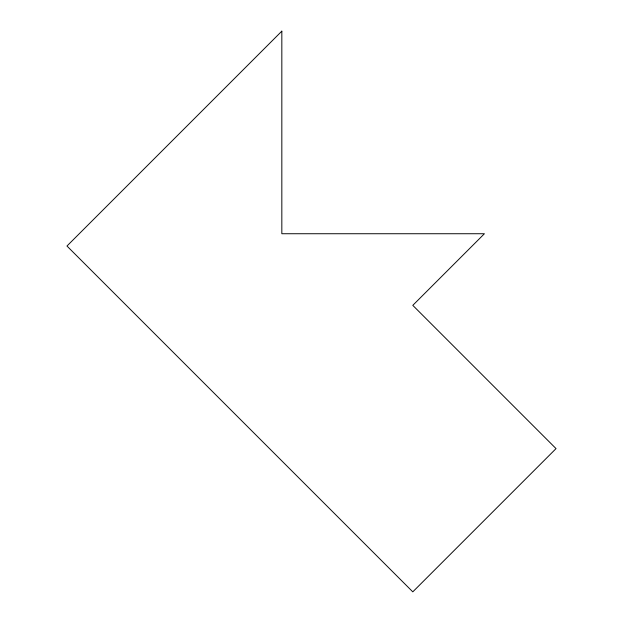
<?xml version="1.0" encoding="UTF-8"?>
<svg xmlns="http://www.w3.org/2000/svg" width="623" height="623" viewBox="0 0 623 623"><rect width="100%" height="100%" fill="white"/><g stroke="black" fill="none" stroke-linecap="round" stroke-linejoin="round"><path stroke-width="0.93" d="M281.83 31.15L66.965 246.023L412.792 591.85L556.035 448.607L412.792 305.356L484.414 233.734L281.83 233.734L281.83 31.15"/></g></svg>
